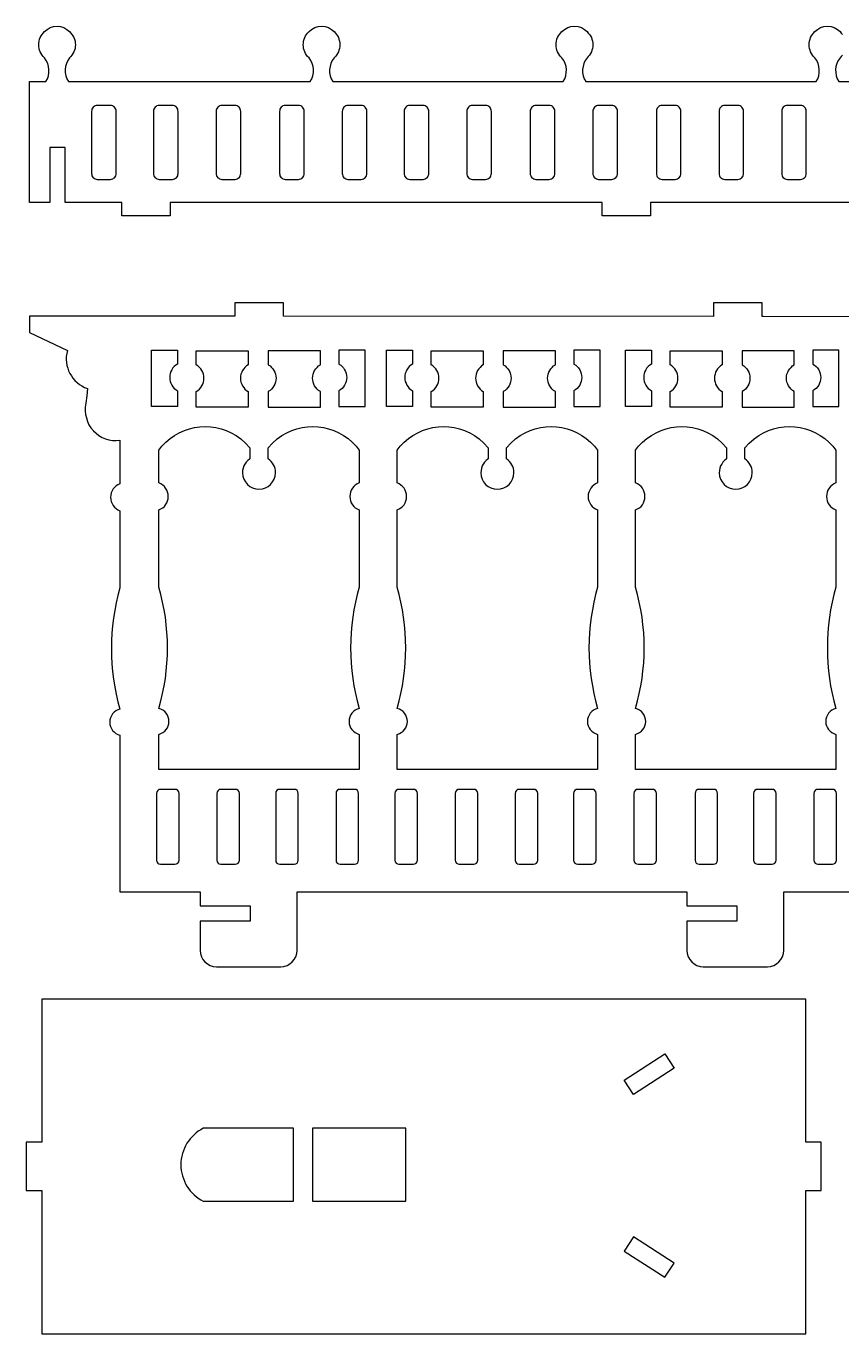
# Model space of a CAD drawing. Extents: x 0.4 to 16.9, y 0.4 to 10.9.
# Drawn here: x 0.39 to 6.88, y 0.44 to 10.84 of the extents above; entities that cross this region are included whole.
import ezdxf

# ---------------------------------------------------------------- set-up
doc = ezdxf.new("R2010")
doc.units = 0
doc.layers.add('Default_Layer', color=1, linetype='CONTINUOUS')

msp = doc.modelspace()

# ---------------------------------------------------------------- linework, layer by layer
at = {"layer": 'Default_Layer'}
for points in [[(7.045, 9.436), (5.355, 9.436), (5.355, 9.33), (4.972, 9.33), (4.972, 9.436), (1.537, 9.436), (1.537, 9.33), (1.154, 9.33), (1.154, 9.436), (0.705, 9.436), (0.705, 9.875), (0.583, 9.875), (0.583, 9.436), (0.42, 9.436), (0.42, 10.398), (0.549, 10.398), (0.562, 10.42), (0.57, 10.444), (0.574, 10.469), (0.575, 10.494), (0.572, 10.518), (0.565, 10.542), (0.554, 10.565), (0.539, 10.587), (0.529, 10.597), (0.52, 10.609), (0.512, 10.621), (0.506, 10.634), (0.5, 10.647), (0.497, 10.662), (0.494, 10.676), (0.494, 10.691), (0.494, 10.705), (0.497, 10.72), (0.5, 10.734), (0.506, 10.748), (0.512, 10.761), (0.52, 10.773), (0.529, 10.784), (0.539, 10.795), (0.56, 10.813), (0.585, 10.827), (0.611, 10.836), (0.639, 10.839), (0.667, 10.836), (0.694, 10.827), (0.718, 10.813), (0.739, 10.795), (0.749, 10.784), (0.758, 10.773), (0.766, 10.761), (0.773, 10.748), (0.778, 10.734), (0.782, 10.72), (0.784, 10.705), (0.785, 10.691), (0.784, 10.676), (0.782, 10.662), (0.778, 10.647), (0.773, 10.634), (0.766, 10.621), (0.758, 10.609), (0.749, 10.597), (0.739, 10.587), (0.724, 10.565), (0.714, 10.542), (0.707, 10.518), (0.703, 10.494), (0.704, 10.469), (0.708, 10.444), (0.717, 10.42), (0.729, 10.398), (1.556, 10.398), (1.7, 10.398), (2.652, 10.398), (2.664, 10.42), (2.672, 10.444), (2.677, 10.469), (2.677, 10.494), (2.674, 10.518), (2.667, 10.542), (2.656, 10.565), (2.642, 10.587), (2.631, 10.597), (2.622, 10.609), (2.614, 10.621), (2.608, 10.634), (2.603, 10.647), (2.599, 10.662), (2.597, 10.676), (2.596, 10.691), (2.597, 10.705), (2.599, 10.72), (2.603, 10.734), (2.608, 10.748), (2.614, 10.761), (2.622, 10.773), (2.631, 10.784), (2.642, 10.795), (2.663, 10.813), (2.687, 10.827), (2.714, 10.836), (2.741, 10.839), (2.769, 10.836), (2.796, 10.827), (2.82, 10.813), (2.841, 10.795), (2.852, 10.784), (2.861, 10.773), (2.869, 10.761), (2.875, 10.748), (2.88, 10.734), (2.884, 10.72), (2.886, 10.705), (2.887, 10.691), (2.886, 10.676), (2.884, 10.662), (2.88, 10.647), (2.875, 10.634), (2.869, 10.621), (2.861, 10.609), (2.852, 10.597), (2.841, 10.587), (2.827, 10.565), (2.816, 10.542), (2.809, 10.518), (2.806, 10.494), (2.806, 10.469), (2.811, 10.444), (2.819, 10.42), (2.831, 10.398), (3.73, 10.398), (3.811, 10.398), (3.811, 10.398), (4.662, 10.398), (4.675, 10.42), (4.683, 10.444), (4.687, 10.469), (4.688, 10.494), (4.685, 10.518), (4.678, 10.542), (4.667, 10.565), (4.652, 10.587), (4.642, 10.597), (4.633, 10.609), (4.625, 10.621), (4.618, 10.634), (4.613, 10.647), (4.61, 10.662), (4.607, 10.676), (4.607, 10.691), (4.607, 10.705), (4.61, 10.72), (4.613, 10.734), (4.618, 10.748), (4.625, 10.761), (4.633, 10.773), (4.642, 10.784), (4.652, 10.795), (4.673, 10.813), (4.698, 10.827), (4.724, 10.836), (4.752, 10.839), (4.78, 10.836), (4.807, 10.827), (4.831, 10.813), (4.852, 10.795), (4.862, 10.784), (4.871, 10.773), (4.879, 10.761), (4.886, 10.748), (4.891, 10.734), (4.895, 10.72), (4.897, 10.705), (4.898, 10.691), (4.897, 10.676), (4.895, 10.662), (4.891, 10.647), (4.886, 10.634), (4.879, 10.621), (4.871, 10.609), (4.862, 10.597), (4.852, 10.587), (4.837, 10.565), (4.827, 10.542), (4.82, 10.518), (4.816, 10.494), (4.817, 10.469), (4.821, 10.444), (4.83, 10.42), (4.842, 10.398), (5.863, 10.398), (5.915, 10.398), (6.673, 10.398), (6.685, 10.42), (6.694, 10.444), (6.698, 10.469), (6.698, 10.494), (6.695, 10.518), (6.688, 10.542), (6.677, 10.565), (6.663, 10.587), (6.653, 10.597), (6.644, 10.609), (6.636, 10.621), (6.629, 10.634), (6.624, 10.647), (6.62, 10.662), (6.618, 10.676), (6.617, 10.691), (6.618, 10.705), (6.62, 10.72), (6.624, 10.734), (6.629, 10.748), (6.636, 10.761), (6.644, 10.773), (6.653, 10.784), (6.663, 10.795), (6.684, 10.813), (6.708, 10.827), (6.735, 10.836), (6.763, 10.839), (6.791, 10.836), (6.817, 10.827), (6.842, 10.813), (6.863, 10.795), (6.873, 10.784), (6.882, 10.773)], [(6.882, 10.609), (6.873, 10.597), (6.863, 10.587), (6.848, 10.565), (6.837, 10.542), (6.83, 10.518), (6.827, 10.494), (6.828, 10.469), (6.832, 10.444), (6.84, 10.42), (6.852, 10.398), (7.469, 10.398)], [(6.996, 8.529), (6.251, 8.53), (6.248, 8.53), (6.245, 8.53), (6.245, 8.64), (5.858, 8.64), (5.858, 8.53), (2.438, 8.532), (2.438, 8.64), (2.051, 8.64), (2.051, 8.533), (2.051, 8.533), (0.42, 8.534), (0.42, 8.404), (0.571, 8.332), (0.722, 8.26), (0.716, 8.236), (0.713, 8.213), (0.713, 8.189), (0.714, 8.165), (0.718, 8.142), (0.724, 8.12), (0.731, 8.098), (0.741, 8.078), (0.753, 8.058), (0.766, 8.039), (0.781, 8.021), (0.798, 8.005), (0.817, 7.991), (0.837, 7.978), (0.858, 7.967), (0.881, 7.958), (0.876, 7.899), (0.868, 7.84), (0.864, 7.81), (0.863, 7.781), (0.866, 7.752), (0.872, 7.724), (0.881, 7.696), (0.893, 7.67), (0.909, 7.645), (0.928, 7.622), (0.949, 7.602), (0.972, 7.584), (0.998, 7.569), (1.024, 7.558), (1.052, 7.55), (1.081, 7.545), (1.11, 7.544), (1.139, 7.546), (1.139, 7.462), (1.139, 7.462), (1.139, 7.462), (1.139, 7.352), (1.139, 7.201), (1.123, 7.193), (1.109, 7.184), (1.096, 7.172), (1.085, 7.159), (1.076, 7.144), (1.07, 7.128), (1.066, 7.111), (1.064, 7.094), (1.066, 7.076), (1.07, 7.059), (1.076, 7.043), (1.085, 7.028), (1.096, 7.015), (1.109, 7.003), (1.123, 6.994), (1.139, 6.986), (1.139, 6.372), (1.123, 6.313), (1.109, 6.253), (1.098, 6.193), (1.088, 6.133), (1.08, 6.072), (1.075, 6.012), (1.072, 5.951), (1.071, 5.89), (1.072, 5.829), (1.075, 5.768), (1.08, 5.708), (1.088, 5.647), (1.098, 5.587), (1.109, 5.527), (1.123, 5.467), (1.139, 5.408), (1.122, 5.403), (1.107, 5.394), (1.093, 5.384), (1.081, 5.371), (1.072, 5.356), (1.064, 5.34), (1.06, 5.323), (1.058, 5.305), (1.06, 5.287), (1.064, 5.27), (1.072, 5.254), (1.081, 5.24), (1.093, 5.227), (1.107, 5.216), (1.122, 5.208), (1.139, 5.202), (1.139, 4.924), (1.139, 3.957), (1.777, 3.957), (1.777, 3.844), (2.174, 3.844), (2.174, 3.722), (1.777, 3.722), (1.777, 3.491), (1.78, 3.465), (1.787, 3.44), (1.799, 3.418), (1.815, 3.399), (1.834, 3.383), (1.857, 3.371), (1.881, 3.363), (1.907, 3.36), (2.417, 3.36), (2.443, 3.363), (2.467, 3.371), (2.489, 3.383), (2.509, 3.399), (2.525, 3.418), (2.537, 3.44), (2.544, 3.465), (2.547, 3.491), (2.547, 3.957), (5.645, 3.957), (5.645, 3.844), (6.043, 3.844), (6.043, 3.722), (5.645, 3.722), (5.645, 3.491), (5.648, 3.465), (5.656, 3.44), (5.668, 3.418), (5.684, 3.399), (5.703, 3.383), (5.725, 3.371), (5.75, 3.363), (5.776, 3.36), (6.285, 3.36), (6.311, 3.363), (6.336, 3.371), (6.358, 3.383), (6.377, 3.399), (6.393, 3.418), (6.405, 3.44), (6.413, 3.465), (6.415, 3.491), (6.415, 3.957), (7.137, 3.957)]]:
    msp.add_lwpolyline(points, dxfattribs=at)
for points in [[(0.959, 10.208), (0.95, 10.207), (0.941, 10.205), (0.934, 10.2), (0.927, 10.194), (0.921, 10.187), (0.917, 10.179), (0.915, 10.17), (0.914, 10.161), (0.914, 9.668), (0.915, 9.658), (0.917, 9.65), (0.921, 9.641), (0.927, 9.634), (0.934, 9.629), (0.941, 9.624), (0.95, 9.621), (0.959, 9.62), (1.064, 9.62), (1.073, 9.621), (1.082, 9.624), (1.089, 9.629), (1.096, 9.634), (1.102, 9.641), (1.106, 9.65), (1.108, 9.658), (1.109, 9.668), (1.109, 10.161), (1.108, 10.17), (1.106, 10.179), (1.102, 10.187), (1.096, 10.194), (1.089, 10.2), (1.082, 10.205), (1.073, 10.207), (1.064, 10.208), (0.959, 10.208)], [(1.451, 10.208), (1.442, 10.207), (1.433, 10.205), (1.426, 10.2), (1.419, 10.194), (1.413, 10.187), (1.409, 10.179), (1.407, 10.17), (1.406, 10.161), (1.406, 9.668), (1.407, 9.658), (1.409, 9.65), (1.413, 9.641), (1.419, 9.634), (1.426, 9.629), (1.433, 9.624), (1.442, 9.621), (1.451, 9.62), (1.556, 9.62), (1.565, 9.621), (1.574, 9.624), (1.581, 9.629), (1.588, 9.634), (1.594, 9.641), (1.598, 9.65), (1.6, 9.658), (1.601, 9.668), (1.601, 10.161), (1.6, 10.17), (1.598, 10.179), (1.594, 10.187), (1.588, 10.194), (1.581, 10.2), (1.574, 10.205), (1.565, 10.207), (1.556, 10.208), (1.451, 10.208)], [(1.949, 10.208), (1.94, 10.207), (1.931, 10.205), (1.924, 10.2), (1.917, 10.194), (1.911, 10.187), (1.907, 10.179), (1.905, 10.17), (1.904, 10.161), (1.904, 9.668), (1.905, 9.658), (1.907, 9.65), (1.911, 9.641), (1.917, 9.634), (1.924, 9.629), (1.931, 9.624), (1.94, 9.621), (1.949, 9.62), (2.054, 9.62), (2.063, 9.621), (2.072, 9.624), (2.079, 9.629), (2.086, 9.634), (2.092, 9.641), (2.096, 9.65), (2.098, 9.658), (2.099, 9.668), (2.099, 10.161), (2.098, 10.17), (2.096, 10.179), (2.092, 10.187), (2.086, 10.194), (2.079, 10.2), (2.072, 10.205), (2.063, 10.207), (2.054, 10.208), (1.949, 10.208)], [(2.453, 10.208), (2.444, 10.207), (2.435, 10.205), (2.428, 10.2), (2.421, 10.194), (2.416, 10.187), (2.411, 10.179), (2.409, 10.17), (2.408, 10.161), (2.408, 9.668), (2.409, 9.658), (2.411, 9.65), (2.416, 9.641), (2.421, 9.634), (2.428, 9.629), (2.435, 9.624), (2.444, 9.621), (2.453, 9.62), (2.558, 9.62), (2.567, 9.621), (2.576, 9.624), (2.584, 9.629), (2.59, 9.634), (2.596, 9.641), (2.6, 9.65), (2.603, 9.658), (2.603, 9.668), (2.603, 10.161), (2.603, 10.17), (2.6, 10.179), (2.596, 10.187), (2.59, 10.194), (2.584, 10.2), (2.576, 10.205), (2.567, 10.207), (2.558, 10.208), (2.453, 10.208)], [(2.951, 10.208), (2.942, 10.207), (2.934, 10.205), (2.926, 10.2), (2.919, 10.194), (2.914, 10.187), (2.91, 10.179), (2.907, 10.17), (2.906, 10.161), (2.906, 9.668), (2.907, 9.658), (2.91, 9.65), (2.914, 9.641), (2.919, 9.634), (2.926, 9.629), (2.934, 9.624), (2.942, 9.621), (2.951, 9.62), (3.056, 9.62), (3.066, 9.621), (3.074, 9.624), (3.082, 9.629), (3.088, 9.634), (3.094, 9.641), (3.098, 9.65), (3.101, 9.658), (3.102, 9.668), (3.102, 10.161), (3.101, 10.17), (3.098, 10.179), (3.094, 10.187), (3.088, 10.194), (3.082, 10.2), (3.074, 10.205), (3.066, 10.207), (3.056, 10.208), (2.951, 10.208)], [(3.443, 10.208), (3.434, 10.207), (3.426, 10.205), (3.418, 10.2), (3.411, 10.194), (3.406, 10.187), (3.402, 10.179), (3.399, 10.17), (3.398, 10.161), (3.398, 9.668), (3.399, 9.658), (3.402, 9.65), (3.406, 9.641), (3.411, 9.634), (3.418, 9.629), (3.426, 9.624), (3.434, 9.621), (3.443, 9.62), (3.548, 9.62), (3.558, 9.621), (3.566, 9.624), (3.574, 9.629), (3.58, 9.634), (3.586, 9.641), (3.59, 9.65), (3.593, 9.658), (3.594, 9.668), (3.594, 10.161), (3.593, 10.17), (3.59, 10.179), (3.586, 10.187), (3.58, 10.194), (3.574, 10.2), (3.566, 10.205), (3.558, 10.207), (3.548, 10.208), (3.443, 10.208)], [(3.941, 10.208), (3.932, 10.207), (3.924, 10.205), (3.916, 10.2), (3.909, 10.194), (3.904, 10.187), (3.9, 10.179), (3.897, 10.17), (3.896, 10.161), (3.896, 9.668), (3.897, 9.658), (3.9, 9.65), (3.904, 9.641), (3.909, 9.634), (3.916, 9.629), (3.924, 9.624), (3.932, 9.621), (3.941, 9.62), (4.046, 9.62), (4.056, 9.621), (4.064, 9.624), (4.072, 9.629), (4.078, 9.634), (4.084, 9.641), (4.088, 9.65), (4.091, 9.658), (4.092, 9.668), (4.092, 10.161), (4.091, 10.17), (4.088, 10.179), (4.084, 10.187), (4.078, 10.194), (4.072, 10.2), (4.064, 10.205), (4.056, 10.207), (4.046, 10.208), (3.941, 10.208)], [(4.445, 10.208), (4.436, 10.207), (4.428, 10.205), (4.42, 10.2), (4.413, 10.194), (4.408, 10.187), (4.404, 10.179), (4.401, 10.17), (4.4, 10.161), (4.4, 9.668), (4.401, 9.658), (4.404, 9.65), (4.408, 9.641), (4.413, 9.634), (4.42, 9.629), (4.428, 9.624), (4.436, 9.621), (4.445, 9.62), (4.551, 9.62), (4.56, 9.621), (4.568, 9.624), (4.576, 9.629), (4.583, 9.634), (4.588, 9.641), (4.592, 9.65), (4.595, 9.658), (4.596, 9.668), (4.596, 10.161), (4.595, 10.17), (4.592, 10.179), (4.588, 10.187), (4.583, 10.194), (4.576, 10.2), (4.568, 10.205), (4.56, 10.207), (4.551, 10.208), (4.445, 10.208)], [(4.943, 10.208), (4.934, 10.207), (4.926, 10.205), (4.918, 10.2), (4.912, 10.194), (4.906, 10.187), (4.902, 10.179), (4.899, 10.17), (4.898, 10.161), (4.898, 9.668), (4.899, 9.658), (4.902, 9.65), (4.906, 9.641), (4.912, 9.634), (4.918, 9.629), (4.926, 9.624), (4.934, 9.621), (4.943, 9.62), (5.049, 9.62), (5.058, 9.621), (5.066, 9.624), (5.074, 9.629), (5.081, 9.634), (5.086, 9.641), (5.09, 9.65), (5.093, 9.658), (5.094, 9.668), (5.094, 10.161), (5.093, 10.17), (5.09, 10.179), (5.086, 10.187), (5.081, 10.194), (5.074, 10.2), (5.066, 10.205), (5.058, 10.207), (5.049, 10.208), (4.943, 10.208)], [(5.448, 10.208), (5.439, 10.207), (5.43, 10.205), (5.422, 10.2), (5.416, 10.194), (5.41, 10.187), (5.406, 10.179), (5.403, 10.17), (5.403, 10.161), (5.403, 9.668), (5.403, 9.658), (5.406, 9.65), (5.41, 9.641), (5.416, 9.634), (5.422, 9.629), (5.43, 9.624), (5.439, 9.621), (5.448, 9.62), (5.553, 9.62), (5.562, 9.621), (5.571, 9.624), (5.578, 9.629), (5.585, 9.634), (5.59, 9.641), (5.595, 9.65), (5.597, 9.658), (5.598, 9.668), (5.598, 10.161), (5.597, 10.17), (5.595, 10.179), (5.59, 10.187), (5.585, 10.194), (5.578, 10.2), (5.571, 10.205), (5.562, 10.207), (5.553, 10.208), (5.448, 10.208)], [(5.946, 10.208), (5.937, 10.207), (5.928, 10.205), (5.92, 10.2), (5.914, 10.194), (5.908, 10.187), (5.904, 10.179), (5.902, 10.17), (5.901, 10.161), (5.901, 9.668), (5.902, 9.658), (5.904, 9.65), (5.908, 9.641), (5.914, 9.634), (5.92, 9.629), (5.928, 9.624), (5.937, 9.621), (5.946, 9.62), (6.051, 9.62), (6.06, 9.621), (6.069, 9.624), (6.076, 9.629), (6.083, 9.634), (6.088, 9.641), (6.093, 9.65), (6.095, 9.658), (6.096, 9.668), (6.096, 10.161), (6.095, 10.17), (6.093, 10.179), (6.088, 10.187), (6.083, 10.194), (6.076, 10.2), (6.069, 10.205), (6.06, 10.207), (6.051, 10.208), (5.946, 10.208)], [(6.444, 10.208), (6.435, 10.207), (6.426, 10.205), (6.419, 10.2), (6.412, 10.194), (6.406, 10.187), (6.402, 10.179), (6.4, 10.17), (6.399, 10.161), (6.399, 9.668), (6.4, 9.658), (6.402, 9.65), (6.406, 9.641), (6.412, 9.634), (6.419, 9.629), (6.426, 9.624), (6.435, 9.621), (6.444, 9.62), (6.549, 9.62), (6.558, 9.621), (6.567, 9.624), (6.574, 9.629), (6.581, 9.634), (6.587, 9.641), (6.591, 9.65), (6.593, 9.658), (6.594, 9.668), (6.594, 10.161), (6.593, 10.17), (6.591, 10.179), (6.587, 10.187), (6.581, 10.194), (6.574, 10.2), (6.567, 10.205), (6.558, 10.207), (6.549, 10.208), (6.444, 10.208)], [(1.39, 8.264), (1.597, 8.264), (1.597, 8.152), (1.583, 8.143), (1.571, 8.133), (1.56, 8.121), (1.551, 8.107), (1.544, 8.093), (1.539, 8.078), (1.536, 8.062), (1.535, 8.046), (1.536, 8.03), (1.539, 8.014), (1.544, 7.999), (1.551, 7.984), (1.56, 7.971), (1.571, 7.959), (1.583, 7.949), (1.597, 7.94), (1.597, 7.815), (1.39, 7.815), (1.39, 8.264)], [(1.952, 8.258), (2.159, 8.258), (2.159, 8.146), (2.145, 8.137), (2.133, 8.126), (2.123, 8.114), (2.114, 8.101), (2.107, 8.087), (2.101, 8.072), (2.098, 8.056), (2.097, 8.04), (2.098, 8.023), (2.101, 8.008), (2.107, 7.993), (2.114, 7.978), (2.123, 7.965), (2.133, 7.953), (2.145, 7.943), (2.159, 7.934), (2.159, 7.809), (1.952, 7.809), (1.745, 7.809), (1.745, 7.934), (1.759, 7.943), (1.771, 7.953), (1.782, 7.965), (1.79, 7.978), (1.798, 7.993), (1.803, 8.008), (1.806, 8.023), (1.807, 8.04), (1.806, 8.056), (1.803, 8.072), (1.798, 8.087), (1.79, 8.101), (1.782, 8.114), (1.771, 8.126), (1.759, 8.137), (1.745, 8.146), (1.745, 8.258), (1.952, 8.258)], [(2.525, 8.258), (2.318, 8.258), (2.318, 8.146), (2.332, 8.137), (2.344, 8.126), (2.354, 8.114), (2.363, 8.101), (2.37, 8.087), (2.376, 8.072), (2.379, 8.056), (2.38, 8.04), (2.379, 8.023), (2.376, 8.008), (2.37, 7.993), (2.363, 7.978), (2.354, 7.965), (2.344, 7.953), (2.332, 7.943), (2.318, 7.934), (2.318, 7.809), (2.525, 7.809), (2.732, 7.809), (2.732, 7.934), (2.718, 7.943), (2.706, 7.953), (2.695, 7.965), (2.686, 7.978), (2.679, 7.993), (2.674, 8.008), (2.671, 8.023), (2.67, 8.04), (2.671, 8.056), (2.674, 8.072), (2.679, 8.087), (2.686, 8.101), (2.695, 8.114), (2.706, 8.126), (2.718, 8.137), (2.732, 8.146), (2.732, 8.258), (2.525, 8.258)], [(3.087, 8.264), (2.88, 8.264), (2.88, 8.152), (2.894, 8.143), (2.906, 8.133), (2.917, 8.121), (2.925, 8.107), (2.933, 8.093), (2.938, 8.078), (2.941, 8.062), (2.942, 8.046), (2.941, 8.03), (2.938, 8.014), (2.933, 7.999), (2.925, 7.984), (2.917, 7.971), (2.906, 7.959), (2.894, 7.949), (2.88, 7.94), (2.88, 7.815), (3.087, 7.815), (3.087, 8.264)], [(3.258, 8.264), (3.465, 8.264), (3.465, 8.152), (3.451, 8.143), (3.439, 8.133), (3.429, 8.121), (3.42, 8.107), (3.413, 8.093), (3.407, 8.078), (3.404, 8.062), (3.403, 8.046), (3.404, 8.03), (3.407, 8.014), (3.413, 7.999), (3.42, 7.984), (3.429, 7.971), (3.439, 7.959), (3.451, 7.949), (3.465, 7.94), (3.465, 7.815), (3.258, 7.815), (3.258, 8.264)], [(3.82, 8.258), (4.027, 8.258), (4.027, 8.146), (4.014, 8.137), (4.002, 8.126), (3.991, 8.114), (3.982, 8.101), (3.975, 8.087), (3.97, 8.072), (3.967, 8.056), (3.965, 8.04), (3.967, 8.023), (3.97, 8.008), (3.975, 7.993), (3.982, 7.978), (3.991, 7.965), (4.002, 7.953), (4.014, 7.943), (4.027, 7.934), (4.027, 7.809), (3.82, 7.809), (3.614, 7.809), (3.614, 7.934), (3.627, 7.943), (3.639, 7.953), (3.65, 7.965), (3.659, 7.978), (3.666, 7.993), (3.671, 8.008), (3.674, 8.023), (3.675, 8.04), (3.674, 8.056), (3.671, 8.072), (3.666, 8.087), (3.659, 8.101), (3.65, 8.114), (3.639, 8.126), (3.627, 8.137), (3.614, 8.146), (3.614, 8.258), (3.82, 8.258)], [(4.393, 8.258), (4.186, 8.258), (4.186, 8.146), (4.2, 8.137), (4.212, 8.126), (4.223, 8.114), (4.232, 8.101), (4.239, 8.087), (4.244, 8.072), (4.247, 8.056), (4.248, 8.04), (4.247, 8.023), (4.244, 8.008), (4.239, 7.993), (4.232, 7.978), (4.223, 7.965), (4.212, 7.953), (4.2, 7.943), (4.186, 7.934), (4.186, 7.809), (4.393, 7.809), (4.6, 7.809), (4.6, 7.934), (4.586, 7.943), (4.574, 7.953), (4.564, 7.965), (4.555, 7.978), (4.548, 7.993), (4.542, 8.008), (4.539, 8.023), (4.538, 8.04), (4.539, 8.056), (4.542, 8.072), (4.548, 8.087), (4.555, 8.101), (4.564, 8.114), (4.574, 8.126), (4.586, 8.137), (4.6, 8.146), (4.6, 8.258), (4.393, 8.258)], [(4.955, 8.264), (4.748, 8.264), (4.748, 8.152), (4.762, 8.143), (4.774, 8.133), (4.785, 8.121), (4.794, 8.107), (4.801, 8.093), (4.806, 8.078), (4.809, 8.062), (4.81, 8.046), (4.809, 8.03), (4.806, 8.014), (4.801, 7.999), (4.794, 7.984), (4.785, 7.971), (4.774, 7.959), (4.762, 7.949), (4.748, 7.94), (4.748, 7.815), (4.955, 7.815), (4.955, 8.264)], [(5.157, 8.264), (5.364, 8.264), (5.364, 8.152), (5.35, 8.143), (5.338, 8.133), (5.328, 8.121), (5.319, 8.107), (5.312, 8.093), (5.306, 8.078), (5.303, 8.062), (5.302, 8.046), (5.303, 8.03), (5.306, 8.014), (5.312, 7.999), (5.319, 7.984), (5.328, 7.971), (5.338, 7.959), (5.35, 7.949), (5.364, 7.94), (5.364, 7.815), (5.157, 7.815), (5.157, 8.264)], [(5.719, 8.258), (5.926, 8.258), (5.926, 8.146), (5.913, 8.137), (5.9, 8.126), (5.89, 8.114), (5.881, 8.101), (5.874, 8.087), (5.869, 8.072), (5.865, 8.056), (5.864, 8.04), (5.865, 8.023), (5.869, 8.008), (5.874, 7.993), (5.881, 7.978), (5.89, 7.965), (5.9, 7.953), (5.913, 7.943), (5.926, 7.934), (5.926, 7.809), (5.719, 7.809), (5.512, 7.809), (5.512, 7.934), (5.526, 7.943), (5.538, 7.953), (5.549, 7.965), (5.558, 7.978), (5.565, 7.993), (5.57, 8.008), (5.573, 8.023), (5.574, 8.04), (5.573, 8.056), (5.57, 8.072), (5.565, 8.087), (5.558, 8.101), (5.549, 8.114), (5.538, 8.126), (5.526, 8.137), (5.512, 8.146), (5.512, 8.258), (5.719, 8.258)], [(6.292, 8.258), (6.085, 8.258), (6.085, 8.146), (6.099, 8.137), (6.111, 8.126), (6.122, 8.114), (6.13, 8.101), (6.138, 8.087), (6.143, 8.072), (6.146, 8.056), (6.147, 8.04), (6.146, 8.023), (6.143, 8.008), (6.138, 7.993), (6.13, 7.978), (6.122, 7.965), (6.111, 7.953), (6.099, 7.943), (6.085, 7.934), (6.085, 7.809), (6.292, 7.809), (6.499, 7.809), (6.499, 7.934), (6.485, 7.943), (6.473, 7.953), (6.463, 7.965), (6.454, 7.978), (6.447, 7.993), (6.441, 8.008), (6.438, 8.023), (6.437, 8.04), (6.438, 8.056), (6.441, 8.072), (6.447, 8.087), (6.454, 8.101), (6.463, 8.114), (6.473, 8.126), (6.485, 8.137), (6.499, 8.146), (6.499, 8.258), (6.292, 8.258)], [(6.854, 8.264), (6.647, 8.264), (6.647, 8.152), (6.661, 8.143), (6.673, 8.133), (6.684, 8.121), (6.693, 8.107), (6.7, 8.093), (6.705, 8.078), (6.708, 8.062), (6.709, 8.046), (6.708, 8.03), (6.705, 8.014), (6.7, 7.999), (6.693, 7.984), (6.684, 7.971), (6.673, 7.959), (6.661, 7.949), (6.647, 7.94), (6.647, 7.815), (6.854, 7.815), (6.854, 8.264)], [(1.448, 4.93), (1.448, 5.208), (1.465, 5.214), (1.481, 5.222), (1.495, 5.233), (1.506, 5.246), (1.516, 5.26), (1.523, 5.276), (1.528, 5.293), (1.529, 5.311), (1.528, 5.329), (1.523, 5.346), (1.516, 5.362), (1.506, 5.377), (1.495, 5.39), (1.481, 5.4), (1.465, 5.409), (1.448, 5.414), (1.464, 5.474), (1.478, 5.533), (1.49, 5.593), (1.5, 5.653), (1.507, 5.714), (1.513, 5.775), (1.516, 5.835), (1.517, 5.896), (1.516, 5.957), (1.513, 6.018), (1.507, 6.078), (1.5, 6.139), (1.49, 6.199), (1.478, 6.259), (1.464, 6.319), (1.448, 6.378), (1.448, 6.993), (1.464, 7), (1.479, 7.009), (1.492, 7.021), (1.502, 7.034), (1.511, 7.049), (1.518, 7.065), (1.522, 7.082), (1.523, 7.1), (1.522, 7.117), (1.518, 7.134), (1.511, 7.15), (1.502, 7.165), (1.492, 7.178), (1.479, 7.19), (1.464, 7.2), (1.448, 7.207), (1.448, 7.358), (1.448, 7.468), (1.448, 7.468), (1.473, 7.499), (1.504, 7.531), (1.538, 7.56), (1.574, 7.585), (1.611, 7.606), (1.651, 7.624), (1.691, 7.637), (1.732, 7.647), (1.774, 7.653), (1.817, 7.655), (1.859, 7.653), (1.902, 7.647), (1.943, 7.637), (1.984, 7.623), (2.024, 7.605), (2.063, 7.583), (2.099, 7.557), (2.137, 7.524), (2.171, 7.487), (2.171, 7.398), (2.171, 7.398), (2.169, 7.396), (2.155, 7.385), (2.143, 7.372), (2.133, 7.357), (2.124, 7.342), (2.118, 7.325), (2.114, 7.307), (2.113, 7.288), (2.116, 7.262), (2.123, 7.237), (2.136, 7.215), (2.152, 7.195), (2.171, 7.179), (2.193, 7.167), (2.218, 7.16), (2.244, 7.157), (2.271, 7.16), (2.296, 7.167), (2.318, 7.179), (2.337, 7.195), (2.353, 7.215), (2.365, 7.237), (2.373, 7.262), (2.376, 7.288), (2.375, 7.305), (2.372, 7.321), (2.367, 7.337), (2.36, 7.351), (2.351, 7.365), (2.342, 7.377), (2.33, 7.388), (2.318, 7.398), (2.318, 7.398), (2.318, 7.486), (2.352, 7.524), (2.39, 7.557), (2.427, 7.583), (2.465, 7.605), (2.505, 7.623), (2.546, 7.637), (2.588, 7.647), (2.63, 7.653), (2.672, 7.655), (2.715, 7.653), (2.757, 7.647), (2.798, 7.637), (2.839, 7.624), (2.878, 7.606), (2.916, 7.585), (2.952, 7.56), (2.985, 7.531), (3.017, 7.499), (3.041, 7.468), (3.041, 7.468), (3.041, 7.358), (3.041, 7.207), (3.025, 7.2), (3.01, 7.19), (2.998, 7.178), (2.987, 7.165), (2.978, 7.15), (2.972, 7.134), (2.968, 7.117), (2.966, 7.1), (2.968, 7.082), (2.972, 7.065), (2.978, 7.049), (2.987, 7.034), (2.998, 7.021), (3.01, 7.009), (3.025, 7), (3.041, 6.993), (3.041, 6.378), (3.025, 6.319), (3.011, 6.259), (2.999, 6.199), (2.99, 6.139), (2.982, 6.078), (2.977, 6.018), (2.974, 5.957), (2.972, 5.896), (2.974, 5.835), (2.977, 5.775), (2.982, 5.714), (2.99, 5.653), (2.999, 5.593), (3.011, 5.533), (3.025, 5.474), (3.041, 5.414), (3.024, 5.409), (3.008, 5.4), (2.995, 5.39), (2.983, 5.377), (2.973, 5.362), (2.966, 5.346), (2.962, 5.329), (2.96, 5.311), (2.962, 5.293), (2.966, 5.276), (2.973, 5.26), (2.983, 5.246), (2.995, 5.233), (3.008, 5.222), (3.024, 5.214), (3.041, 5.208), (3.041, 4.93), (1.448, 4.93)], [(3.343, 4.93), (3.343, 5.208), (3.36, 5.214), (3.375, 5.222), (3.389, 5.233), (3.401, 5.246), (3.411, 5.26), (3.418, 5.276), (3.422, 5.293), (3.424, 5.311), (3.422, 5.329), (3.418, 5.346), (3.411, 5.362), (3.401, 5.377), (3.389, 5.39), (3.375, 5.4), (3.36, 5.409), (3.343, 5.414), (3.359, 5.474), (3.373, 5.533), (3.385, 5.593), (3.394, 5.653), (3.402, 5.714), (3.407, 5.775), (3.41, 5.835), (3.411, 5.896), (3.41, 5.957), (3.407, 6.018), (3.402, 6.078), (3.394, 6.139), (3.385, 6.199), (3.373, 6.259), (3.359, 6.319), (3.343, 6.378), (3.343, 6.993), (3.359, 7), (3.373, 7.009), (3.386, 7.021), (3.397, 7.034), (3.406, 7.049), (3.412, 7.065), (3.416, 7.082), (3.418, 7.1), (3.416, 7.117), (3.412, 7.134), (3.406, 7.15), (3.397, 7.165), (3.386, 7.178), (3.373, 7.19), (3.359, 7.2), (3.343, 7.207), (3.343, 7.358), (3.343, 7.468), (3.343, 7.468), (3.367, 7.499), (3.399, 7.531), (3.432, 7.56), (3.468, 7.585), (3.506, 7.606), (3.545, 7.624), (3.586, 7.637), (3.627, 7.647), (3.669, 7.653), (3.711, 7.655), (3.754, 7.653), (3.796, 7.647), (3.838, 7.637), (3.879, 7.623), (3.919, 7.605), (3.957, 7.583), (3.994, 7.557), (4.032, 7.524), (4.066, 7.487), (4.066, 7.398), (4.066, 7.398), (4.063, 7.396), (4.049, 7.385), (4.037, 7.372), (4.027, 7.357), (4.019, 7.342), (4.013, 7.325), (4.009, 7.307), (4.008, 7.288), (4.01, 7.262), (4.018, 7.237), (4.03, 7.215), (4.046, 7.195), (4.066, 7.179), (4.088, 7.167), (4.113, 7.16), (4.139, 7.157), (4.165, 7.16), (4.19, 7.167), (4.212, 7.179), (4.232, 7.195), (4.248, 7.215), (4.26, 7.237), (4.268, 7.262), (4.27, 7.288), (4.269, 7.305), (4.266, 7.321), (4.261, 7.337), (4.254, 7.351), (4.246, 7.365), (4.236, 7.377), (4.225, 7.388), (4.212, 7.398), (4.212, 7.398), (4.212, 7.486), (4.246, 7.524), (4.284, 7.557), (4.321, 7.583), (4.36, 7.605), (4.399, 7.623), (4.44, 7.637), (4.482, 7.647), (4.524, 7.653), (4.567, 7.655), (4.609, 7.653), (4.651, 7.647), (4.693, 7.637), (4.733, 7.624), (4.772, 7.606), (4.81, 7.585), (4.846, 7.56), (4.88, 7.531), (4.911, 7.499), (4.936, 7.468), (4.936, 7.468), (4.936, 7.358), (4.936, 7.207), (4.92, 7.2), (4.905, 7.19), (4.892, 7.178), (4.881, 7.165), (4.873, 7.15), (4.866, 7.134), (4.862, 7.117), (4.861, 7.1), (4.862, 7.082), (4.866, 7.065), (4.873, 7.049), (4.881, 7.034), (4.892, 7.021), (4.905, 7.009), (4.92, 7), (4.936, 6.993), (4.936, 6.378), (4.92, 6.319), (4.906, 6.259), (4.894, 6.199), (4.884, 6.139), (4.877, 6.078), (4.871, 6.018), (4.868, 5.957), (4.867, 5.896), (4.868, 5.835), (4.871, 5.775), (4.877, 5.714), (4.884, 5.653), (4.894, 5.593), (4.906, 5.533), (4.92, 5.474), (4.936, 5.414), (4.919, 5.409), (4.903, 5.4), (4.889, 5.39), (4.877, 5.377), (4.868, 5.362), (4.861, 5.346), (4.856, 5.329), (4.855, 5.311), (4.856, 5.293), (4.861, 5.276), (4.868, 5.26), (4.877, 5.246), (4.889, 5.233), (4.903, 5.222), (4.919, 5.214), (4.936, 5.208), (4.936, 4.93), (3.343, 4.93)], [(5.237, 4.93), (5.237, 5.208), (5.254, 5.214), (5.27, 5.222), (5.284, 5.233), (5.296, 5.246), (5.305, 5.26), (5.312, 5.276), (5.317, 5.293), (5.318, 5.311), (5.317, 5.329), (5.312, 5.346), (5.305, 5.362), (5.296, 5.377), (5.284, 5.39), (5.27, 5.4), (5.254, 5.409), (5.237, 5.414), (5.253, 5.474), (5.267, 5.533), (5.279, 5.593), (5.289, 5.653), (5.296, 5.714), (5.302, 5.775), (5.305, 5.835), (5.306, 5.896), (5.305, 5.957), (5.302, 6.018), (5.296, 6.078), (5.289, 6.139), (5.279, 6.199), (5.267, 6.259), (5.253, 6.319), (5.237, 6.378), (5.237, 6.993), (5.253, 7), (5.268, 7.009), (5.281, 7.021), (5.292, 7.034), (5.3, 7.049), (5.307, 7.065), (5.311, 7.082), (5.312, 7.1), (5.311, 7.117), (5.307, 7.134), (5.3, 7.15), (5.292, 7.165), (5.281, 7.178), (5.268, 7.19), (5.253, 7.2), (5.237, 7.207), (5.237, 7.358), (5.237, 7.468), (5.237, 7.468), (5.262, 7.499), (5.293, 7.531), (5.327, 7.56), (5.363, 7.585), (5.4, 7.606), (5.44, 7.624), (5.48, 7.637), (5.521, 7.647), (5.564, 7.653), (5.606, 7.655), (5.648, 7.653), (5.691, 7.647), (5.732, 7.637), (5.773, 7.623), (5.813, 7.605), (5.852, 7.583), (5.889, 7.557), (5.926, 7.524), (5.96, 7.487), (5.96, 7.398), (5.96, 7.398), (5.958, 7.396), (5.944, 7.385), (5.932, 7.372), (5.922, 7.357), (5.913, 7.342), (5.907, 7.325), (5.904, 7.307), (5.902, 7.288), (5.905, 7.262), (5.913, 7.237), (5.925, 7.215), (5.941, 7.195), (5.96, 7.179), (5.982, 7.167), (6.007, 7.16), (6.034, 7.157), (6.06, 7.16), (6.085, 7.167), (6.107, 7.179), (6.126, 7.195), (6.142, 7.215), (6.154, 7.237), (6.162, 7.262), (6.165, 7.288), (6.164, 7.305), (6.161, 7.321), (6.156, 7.337), (6.149, 7.351), (6.141, 7.365), (6.131, 7.377), (6.119, 7.388), (6.107, 7.398), (6.107, 7.398), (6.107, 7.486), (6.141, 7.524), (6.179, 7.557), (6.216, 7.583), (6.254, 7.605), (6.294, 7.623), (6.335, 7.637), (6.377, 7.647), (6.419, 7.653), (6.461, 7.655), (6.504, 7.653), (6.546, 7.647), (6.587, 7.637), (6.628, 7.624), (6.667, 7.606), (6.705, 7.585), (6.741, 7.56), (6.774, 7.531), (6.806, 7.499), (6.83, 7.468), (6.83, 7.468), (6.83, 7.358), (6.83, 7.207), (6.814, 7.2), (6.8, 7.19), (6.787, 7.178), (6.776, 7.165), (6.767, 7.15), (6.761, 7.134), (6.757, 7.117), (6.755, 7.1), (6.757, 7.082), (6.761, 7.065), (6.767, 7.049), (6.776, 7.034), (6.787, 7.021), (6.8, 7.009), (6.814, 7), (6.83, 6.993), (6.83, 6.378), (6.814, 6.319), (6.8, 6.259), (6.788, 6.199), (6.779, 6.139), (6.771, 6.078), (6.766, 6.018), (6.763, 5.957), (6.762, 5.896), (6.763, 5.835), (6.766, 5.775), (6.771, 5.714), (6.779, 5.653), (6.788, 5.593), (6.8, 5.533), (6.814, 5.474), (6.83, 5.414), (6.813, 5.409), (6.798, 5.4), (6.784, 5.39), (6.772, 5.377), (6.762, 5.362), (6.755, 5.346), (6.751, 5.329), (6.749, 5.311), (6.751, 5.293), (6.755, 5.276), (6.762, 5.26), (6.772, 5.246), (6.784, 5.233), (6.798, 5.222), (6.813, 5.214), (6.83, 5.208), (6.83, 4.93), (5.237, 4.93)], [(1.43, 4.208), (1.432, 4.195), (1.439, 4.185), (1.449, 4.178), (1.462, 4.175), (1.576, 4.175), (1.589, 4.178), (1.599, 4.185), (1.606, 4.195), (1.609, 4.208), (1.609, 4.739), (1.606, 4.751), (1.599, 4.762), (1.589, 4.769), (1.576, 4.771), (1.462, 4.771), (1.449, 4.769), (1.439, 4.762), (1.432, 4.751), (1.43, 4.739), (1.43, 4.208)], [(1.909, 4.208), (1.912, 4.195), (1.919, 4.185), (1.929, 4.178), (1.942, 4.175), (2.056, 4.175), (2.069, 4.178), (2.079, 4.185), (2.086, 4.195), (2.089, 4.208), (2.089, 4.739), (2.086, 4.751), (2.079, 4.762), (2.069, 4.769), (2.056, 4.771), (1.942, 4.771), (1.929, 4.769), (1.919, 4.762), (1.912, 4.751), (1.909, 4.739), (1.909, 4.208)], [(2.377, 4.208), (2.379, 4.195), (2.386, 4.185), (2.397, 4.178), (2.409, 4.175), (2.524, 4.175), (2.536, 4.178), (2.547, 4.185), (2.554, 4.195), (2.556, 4.208), (2.556, 4.739), (2.554, 4.751), (2.547, 4.762), (2.536, 4.769), (2.524, 4.771), (2.409, 4.771), (2.397, 4.769), (2.386, 4.762), (2.379, 4.751), (2.377, 4.739), (2.377, 4.208)], [(2.857, 4.208), (2.859, 4.195), (2.866, 4.185), (2.877, 4.178), (2.889, 4.175), (3.003, 4.175), (3.016, 4.178), (3.026, 4.185), (3.033, 4.195), (3.036, 4.208), (3.036, 4.739), (3.033, 4.751), (3.026, 4.762), (3.016, 4.769), (3.003, 4.771), (2.889, 4.771), (2.877, 4.769), (2.866, 4.762), (2.859, 4.751), (2.857, 4.739), (2.857, 4.208)], [(3.324, 4.208), (3.327, 4.195), (3.334, 4.185), (3.344, 4.178), (3.357, 4.175), (3.471, 4.175), (3.483, 4.178), (3.494, 4.185), (3.501, 4.195), (3.503, 4.208), (3.503, 4.739), (3.501, 4.751), (3.494, 4.762), (3.483, 4.769), (3.471, 4.771), (3.357, 4.771), (3.344, 4.769), (3.334, 4.762), (3.327, 4.751), (3.324, 4.739), (3.324, 4.208)], [(3.804, 4.208), (3.806, 4.195), (3.813, 4.185), (3.824, 4.178), (3.836, 4.175), (3.951, 4.175), (3.963, 4.178), (3.974, 4.185), (3.981, 4.195), (3.983, 4.208), (3.983, 4.739), (3.981, 4.751), (3.974, 4.762), (3.963, 4.769), (3.951, 4.771), (3.836, 4.771), (3.824, 4.769), (3.813, 4.762), (3.806, 4.751), (3.804, 4.739), (3.804, 4.208)], [(4.281, 4.208), (4.283, 4.195), (4.29, 4.185), (4.3, 4.178), (4.313, 4.175), (4.427, 4.175), (4.44, 4.178), (4.45, 4.185), (4.457, 4.195), (4.46, 4.208), (4.46, 4.739), (4.457, 4.751), (4.45, 4.762), (4.44, 4.769), (4.427, 4.771), (4.313, 4.771), (4.3, 4.769), (4.29, 4.762), (4.283, 4.751), (4.281, 4.739), (4.281, 4.208)], [(4.745, 4.208), (4.748, 4.195), (4.755, 4.185), (4.765, 4.178), (4.778, 4.175), (4.892, 4.175), (4.904, 4.178), (4.915, 4.185), (4.922, 4.195), (4.924, 4.208), (4.924, 4.739), (4.922, 4.751), (4.915, 4.762), (4.904, 4.769), (4.892, 4.771), (4.778, 4.771), (4.765, 4.769), (4.755, 4.762), (4.748, 4.751), (4.745, 4.739), (4.745, 4.208)], [(5.225, 4.208), (5.227, 4.195), (5.234, 4.185), (5.245, 4.178), (5.257, 4.175), (5.371, 4.175), (5.384, 4.178), (5.394, 4.185), (5.401, 4.195), (5.404, 4.208), (5.404, 4.739), (5.401, 4.751), (5.394, 4.762), (5.384, 4.769), (5.371, 4.771), (5.257, 4.771), (5.245, 4.769), (5.234, 4.762), (5.227, 4.751), (5.225, 4.739), (5.225, 4.208)], [(5.711, 4.208), (5.713, 4.195), (5.72, 4.185), (5.731, 4.178), (5.743, 4.175), (5.857, 4.175), (5.87, 4.178), (5.88, 4.185), (5.887, 4.195), (5.89, 4.208), (5.89, 4.739), (5.887, 4.751), (5.88, 4.762), (5.87, 4.769), (5.857, 4.771), (5.743, 4.771), (5.731, 4.769), (5.72, 4.762), (5.713, 4.751), (5.711, 4.739), (5.711, 4.208)], [(6.175, 4.208), (6.178, 4.195), (6.185, 4.185), (6.195, 4.178), (6.208, 4.175), (6.322, 4.175), (6.334, 4.178), (6.345, 4.185), (6.352, 4.195), (6.354, 4.208), (6.354, 4.739), (6.352, 4.751), (6.345, 4.762), (6.334, 4.769), (6.322, 4.771), (6.208, 4.771), (6.195, 4.769), (6.185, 4.762), (6.178, 4.751), (6.175, 4.739), (6.175, 4.208)], [(6.655, 4.208), (6.657, 4.195), (6.664, 4.185), (6.675, 4.178), (6.687, 4.175), (6.802, 4.175), (6.814, 4.178), (6.825, 4.185), (6.832, 4.195), (6.834, 4.208), (6.834, 4.739), (6.832, 4.751), (6.825, 4.762), (6.814, 4.769), (6.802, 4.771), (6.687, 4.771), (6.675, 4.769), (6.664, 4.762), (6.657, 4.751), (6.655, 4.739), (6.655, 4.208)], [(6.59, 1.583), (6.714, 1.583), (6.714, 1.967), (6.59, 1.967), (6.59, 3.104), (0.519, 3.104), (0.519, 1.967), (0.394, 1.967), (0.394, 1.583), (0.519, 1.583), (0.519, 0.442), (6.59, 0.442), (6.59, 1.583)], [(5.148, 2.46), (5.47, 2.668), (5.543, 2.555), (5.221, 2.346), (5.148, 2.46)], [(1.801, 2.076), (1.781, 2.065), (1.762, 2.053), (1.744, 2.04), (1.728, 2.025), (1.712, 2.009), (1.697, 1.993), (1.684, 1.975), (1.672, 1.957), (1.661, 1.937), (1.651, 1.917), (1.643, 1.897), (1.636, 1.876), (1.631, 1.854), (1.627, 1.832), (1.624, 1.809), (1.624, 1.786), (1.624, 1.764), (1.627, 1.741), (1.631, 1.719), (1.636, 1.697), (1.643, 1.676), (1.651, 1.655), (1.661, 1.636), (1.672, 1.616), (1.684, 1.598), (1.697, 1.58), (1.712, 1.564), (1.728, 1.548), (1.744, 1.533), (1.762, 1.52), (1.781, 1.508), (1.801, 1.497), (2.518, 1.497), (2.518, 2.076), (1.801, 2.076)], [(2.669, 1.497), (3.411, 1.497), (3.411, 2.076), (2.669, 2.076), (2.669, 1.497)], [(5.148, 1.1), (5.47, 0.892), (5.543, 1.005), (5.221, 1.213), (5.148, 1.1)]]:
    msp.add_lwpolyline(points, close=True, dxfattribs=at)

doc.saveas('drawing.dxf')
